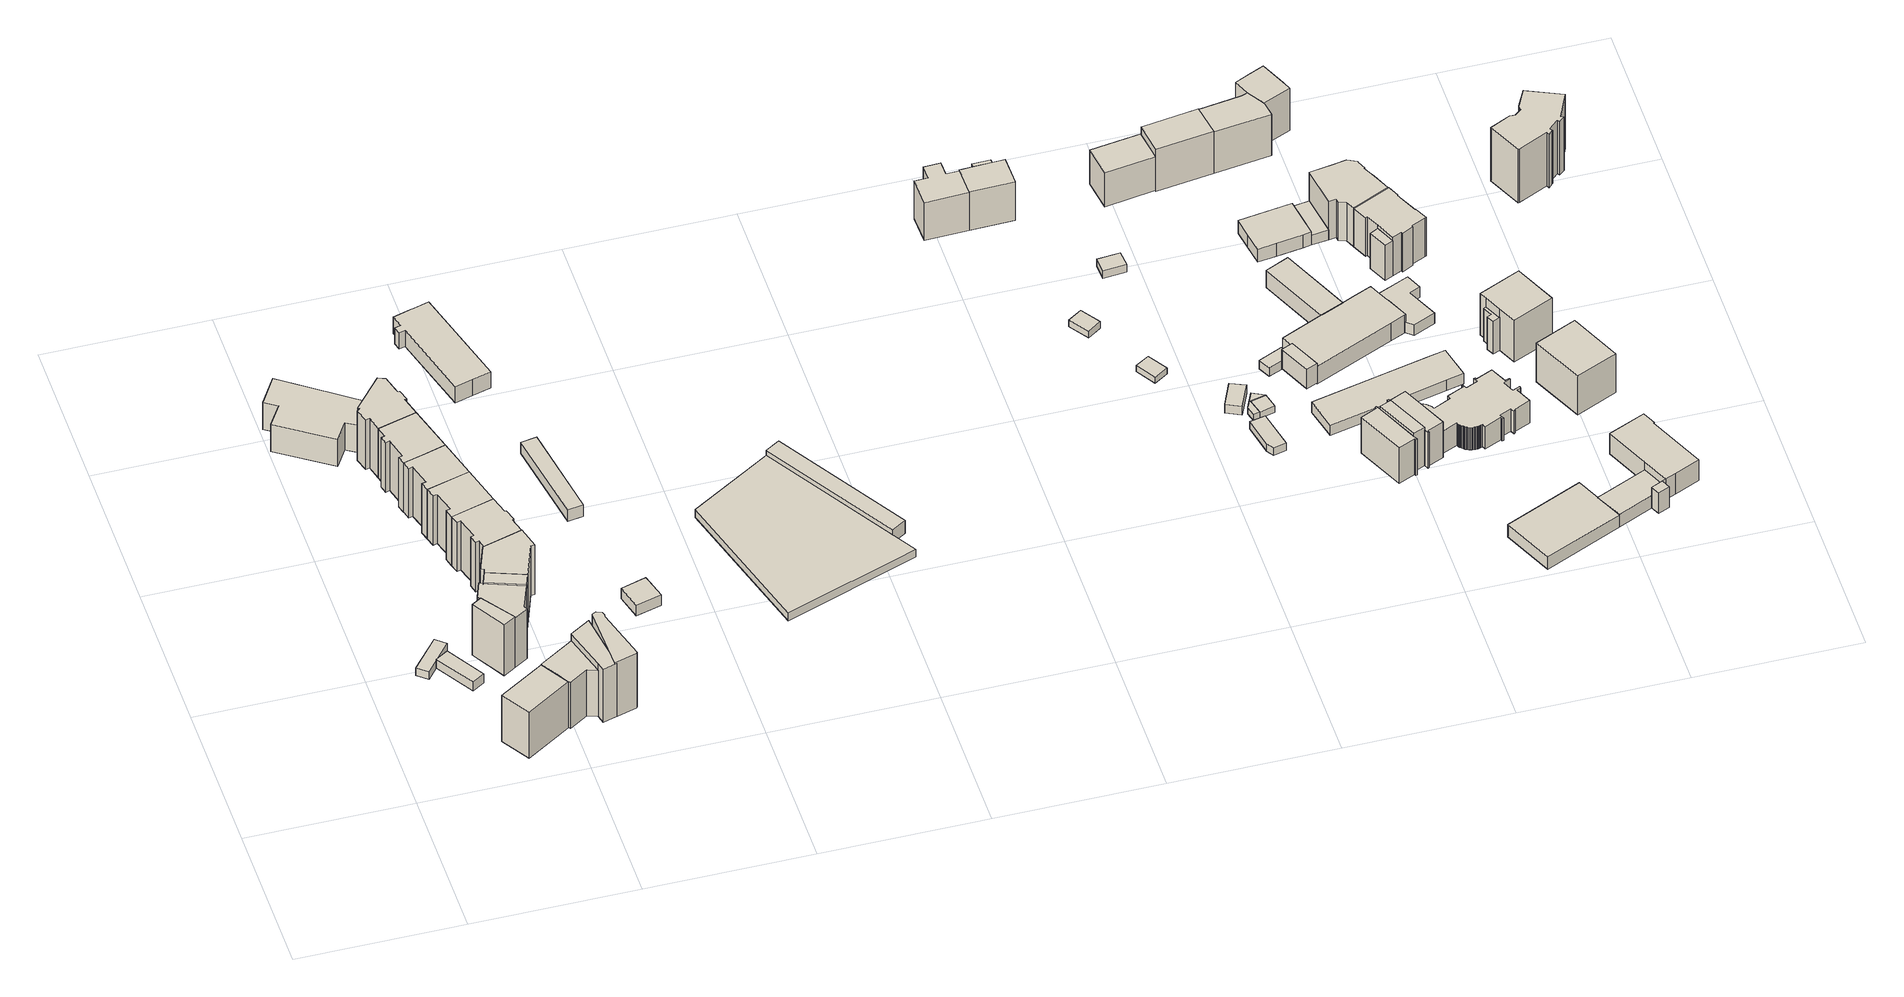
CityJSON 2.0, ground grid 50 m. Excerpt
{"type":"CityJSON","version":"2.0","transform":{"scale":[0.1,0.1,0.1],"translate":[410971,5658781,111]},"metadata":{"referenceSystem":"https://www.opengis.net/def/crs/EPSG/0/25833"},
"CityObjects":{
"building1":{"type":"Building","attributes":{"Gemeindeschluessel":14612000,"Dachneigung":81.43,"Dachorientierung":0,"MittlereTraufHoehe":114.13,"QualitaetDacherkennung":100,"ObjektHoehe":3.16,"BodenHoehe":111.28,"Geometrietyp2DReferenz":"3000","AbsoluteHoehe":114.44,"Dachflaeche":51.21,"measuredHeight":3.16,"function":"31001_9998","roofType":"2100","storeysAboveGround":1},"geometry":[{"type":"Solid","lod":"1","boundaries":[[[[0,1,2,3]],[[4,5,6,7]],[[3,5,4,0]],[[2,6,5,3]],[[1,7,6,2]],[[0,4,7,1]]]]}]},
"building2":{"type":"Building","attributes":{"Gemeindeschluessel":14612000,"Dachneigung":90,"Dachorientierung":0,"MittlereTraufHoehe":115.39,"QualitaetDacherkennung":100,"ObjektHoehe":3.38,"BodenHoehe":112.01,"Geometrietyp2DReferenz":"3000","AbsoluteHoehe":115.39,"Dachflaeche":59.63,"measuredHeight":3.38,"function":"31001_9998","roofType":"1000","storeysAboveGround":1},"geometry":[{"type":"Solid","lod":"1","boundaries":[[[[8,9,10,11]],[[12,13,14,15]],[[11,13,12,8]],[[10,14,13,11]],[[9,15,14,10]],[[8,12,15,9]]]]}]},
"building3":{"type":"Building","attributes":{"Dachtyp_tdc":"tdcGableRoof","Gemeindeschluessel":14612000,"Dachneigung":33.39,"QualitaetDacherkennung":65,"Geometrietyp2DReferenz":"3000","measuredHeight":19.1,"function":"31001_9998","roofType":"3100"},"geometry":[{"type":"Solid","lod":"1","boundaries":[[[[16,17,18,19]],[[20,21,22,23]],[[19,21,20,16]],[[18,22,21,19]],[[17,23,22,18]],[[16,20,23,17]]]]}]},
"building4":{"type":"Building","attributes":{"Gemeindeschluessel":14612000,"Geometrietyp2DReferenz":"3000","function":"31001_9998","roofType":"9999"},"children":["building4-1","building4-2","building4-3"]},
"building4-1":{"type":"BuildingPart","attributes":{"Dachtyp_tdc":"tdcGableRoof","Dachneigung":41.48,"QualitaetDacherkennung":68,"Geometrietyp2DReferenz":"3000","measuredHeight":22,"roofType":"3100"},"parents":["building4"],"geometry":[{"type":"Solid","lod":"1","boundaries":[[[[24,25,26,27]],[[28,29,30,31]],[[27,29,28,24]],[[26,30,29,27]],[[25,31,30,26]],[[24,28,31,25]]]]}]},
"building4-2":{"type":"BuildingPart","attributes":{"Dachtyp_tdc":"tdcFreeFormRoof","Dachneigung":40.7,"QualitaetDacherkennung":59,"Geometrietyp2DReferenz":"3000","measuredHeight":21.98,"roofType":"5000"},"parents":["building4"],"geometry":[{"type":"Solid","lod":"1","boundaries":[[[[32,33,34,35,36,37,38,39]],[[40,41,42,43,44,45,30,29]],[[39,41,40,32]],[[38,42,41,39]],[[37,43,42,38]],[[36,44,43,37]],[[35,45,44,36]],[[34,30,45,35]],[[33,29,30,34]],[[32,40,29,33]]]]}]},
"building4-3":{"type":"BuildingPart","attributes":{"Dachtyp_tdc":"tdcGableRoof","Dachneigung":40.96,"QualitaetDacherkennung":59,"Geometrietyp2DReferenz":"3000","measuredHeight":21.94,"roofType":"3100"},"parents":["building4"],"geometry":[{"type":"Solid","lod":"1","boundaries":[[[[46,47,48,49]],[[42,50,51,43]],[[49,50,42,46]],[[48,51,50,49]],[[47,43,51,48]],[[46,42,43,47]]]]}]},
"building5":{"type":"Building","attributes":{"Dachtyp_tdc":"tdcPolyFlatRoof","Gemeindeschluessel":14612000,"Dachneigung":0,"QualitaetDacherkennung":77,"Geometrietyp2DReferenz":"3000","measuredHeight":10.35,"function":"31001_9998","roofType":"1000"},"geometry":[{"type":"Solid","lod":"1","boundaries":[[[[52,53,54,55,56,57,58,59]],[[60,61,62,63,64,65,66,67]],[[59,61,60,52]],[[58,62,61,59]],[[57,63,62,58]],[[56,64,63,57]],[[55,65,64,56]],[[54,66,65,55]],[[53,67,66,54]],[[52,60,67,53]]]]}]},
"building6":{"type":"Building","attributes":{"Gemeindeschluessel":14612000,"Geometrietyp2DReferenz":"3000","function":"31001_9998","roofType":"9999"},"children":["building6-1","building6-2","building6-3"]},
"building6-1":{"type":"BuildingPart","attributes":{"Dachtyp_tdc":"tdcGableRoof","Dachneigung":33.16,"QualitaetDacherkennung":45,"Geometrietyp2DReferenz":"3000","measuredHeight":19.44,"roofType":"3100"},"parents":["building6"],"geometry":[{"type":"Solid","lod":"1","boundaries":[[[[68,69,70,71,72,73,74,75]],[[76,77,78,79,80,81,82,83]],[[75,77,76,68]],[[74,78,77,75]],[[73,79,78,74]],[[72,80,79,73]],[[71,81,80,72]],[[70,82,81,71]],[[69,83,82,70]],[[68,76,83,69]]]]}]},
"building6-2":{"type":"BuildingPart","attributes":{"Dachtyp_tdc":"tdcGableRoof","Dachneigung":35.98,"QualitaetDacherkennung":34,"Geometrietyp2DReferenz":"3000","measuredHeight":22.53,"roofType":"3100"},"parents":["building6"],"geometry":[{"type":"Solid","lod":"1","boundaries":[[[[84,85,86,87,88]],[[89,90,82,80,91]],[[88,90,89,84]],[[87,82,90,88]],[[86,80,82,87]],[[85,91,80,86]],[[84,89,91,85]]]]}]},
"building6-3":{"type":"BuildingPart","attributes":{"Dachtyp_tdc":"tdcFreeFormRoof","Dachneigung":56.13,"QualitaetDacherkennung":20,"Geometrietyp2DReferenz":"3000","measuredHeight":23.33,"roofType":"5000"},"parents":["building6"],"geometry":[{"type":"Solid","lod":"1","boundaries":[[[[92,93,94,95,96,97,98,99,100]],[[101,102,103,104,105,106,107,108,109]],[[100,102,101,92]],[[99,103,102,100]],[[98,104,103,99]],[[97,105,104,98]],[[96,106,105,97]],[[95,107,106,96]],[[94,108,107,95]],[[93,109,108,94]],[[92,101,109,93]]]]}]},
"building7":{"type":"Building","attributes":{"Dachtyp_tdc":"tdcFreeFormRoof","Gemeindeschluessel":14612000,"Dachneigung":40.3,"QualitaetDacherkennung":57,"Geometrietyp2DReferenz":"3000","measuredHeight":21.99,"function":"31001_9998","roofType":"5000"},"geometry":[{"type":"Solid","lod":"1","boundaries":[[[[110,111,112,113,114,115,116,117]],[[118,28,31,119,120,121,122,123]],[[117,28,118,110]],[[116,31,28,117]],[[115,119,31,116]],[[114,120,119,115]],[[113,121,120,114]],[[112,122,121,113]],[[111,123,122,112]],[[110,118,123,111]]]]}]},
"building8":{"type":"Building","attributes":{"Dachtyp_tdc":"tdcGableRoof","Gemeindeschluessel":14612000,"Dachneigung":40.9,"QualitaetDacherkennung":86,"Geometrietyp2DReferenz":"3000","measuredHeight":21.96,"function":"31001_9998","roofType":"3100"},"geometry":[{"type":"Solid","lod":"1","boundaries":[[[[124,125,126,127,128,129,130,131,132,133,134,135,136,137,138,139]],[[140,141,142,143,144,145,146,147,148,149,150,151,122,152,153,154]],[[139,141,140,124]],[[138,142,141,139]],[[137,143,142,138]],[[136,144,143,137]],[[135,145,144,136]],[[134,146,145,135]],[[133,147,146,134]],[[132,148,147,133]],[[131,149,148,132]],[[130,150,149,131]],[[129,151,150,130]],[[128,122,151,129]],[[127,152,122,128]],[[126,153,152,127]],[[125,154,153,126]],[[124,140,154,125]]]]}]},
"building9":{"type":"Building","attributes":{"Dachtyp_tdc":"tdcGableRoof","Gemeindeschluessel":14612000,"Dachneigung":40.85,"QualitaetDacherkennung":85,"Geometrietyp2DReferenz":"3000","measuredHeight":21.93,"function":"31001_9998","roofType":"3100"},"geometry":[{"type":"Solid","lod":"1","boundaries":[[[[155,156,135,134,133,157,158,159,160,161]],[[162,163,164,165,166,167,147,146,145,168]],[[161,163,162,155]],[[160,164,163,161]],[[159,165,164,160]],[[158,166,165,159]],[[157,167,166,158]],[[133,147,167,157]],[[134,146,147,133]],[[135,145,146,134]],[[156,168,145,135]],[[155,162,168,156]]]]}]},
"building10":{"type":"Building","attributes":{"Dachtyp_tdc":"tdcGableRoof","Gemeindeschluessel":14612000,"Dachneigung":41.14,"QualitaetDacherkennung":84,"Geometrietyp2DReferenz":"3000","measuredHeight":21.91,"function":"31001_9998","roofType":"3100"},"geometry":[{"type":"Solid","lod":"1","boundaries":[[[[169,170,159,171,157,172,173,174,175,176]],[[177,178,179,180,181,182,167,183,165,184]],[[176,178,177,169]],[[175,179,178,176]],[[174,180,179,175]],[[173,181,180,174]],[[172,182,181,173]],[[157,167,182,172]],[[171,183,167,157]],[[159,165,183,171]],[[170,184,165,159]],[[169,177,184,170]]]]}]},
"building11":{"type":"Building","attributes":{"Dachtyp_tdc":"tdcGableRoof","Gemeindeschluessel":14612000,"Dachneigung":41.18,"QualitaetDacherkennung":85,"Geometrietyp2DReferenz":"3000","measuredHeight":21.97,"function":"31001_9998","roofType":"3100"},"geometry":[{"type":"Solid","lod":"1","boundaries":[[[[185,186,174,173,172,187,188,189,190,191,192,193]],[[194,195,196,197,198,199,200,201,202,203,204,205]],[[193,195,194,185]],[[192,196,195,193]],[[191,197,196,192]],[[190,198,197,191]],[[189,199,198,190]],[[188,200,199,189]],[[187,201,200,188]],[[172,202,201,187]],[[173,203,202,172]],[[174,204,203,173]],[[186,205,204,174]],[[185,194,205,186]]]]}]},
"building12":{"type":"Building","attributes":{"Dachtyp_tdc":"tdcFreeFormRoof","Gemeindeschluessel":14612000,"Dachneigung":40.21,"QualitaetDacherkennung":69,"Geometrietyp2DReferenz":"3000","measuredHeight":22.02,"function":"31001_9998","roofType":"5000"},"geometry":[{"type":"Solid","lod":"1","boundaries":[[[[206,207,208,209,210,211,212,189,187,213,214,215,216]],[[217,218,219,220,221,201,199,222,223,224,225,226,227]],[[216,218,217,206]],[[215,219,218,216]],[[214,220,219,215]],[[213,221,220,214]],[[187,201,221,213]],[[189,199,201,187]],[[212,222,199,189]],[[211,223,222,212]],[[210,224,223,211]],[[209,225,224,210]],[[208,226,225,209]],[[207,227,226,208]],[[206,217,227,207]]]]}]},
"building13":{"type":"Building","attributes":{"Gemeindeschluessel":14612000,"Dachneigung":76.35,"Dachorientierung":-105.33,"MittlereTraufHoehe":116.86,"QualitaetDacherkennung":99,"ObjektHoehe":4.34,"BodenHoehe":113.5,"Geometrietyp2DReferenz":"3000","AbsoluteHoehe":117.84,"Dachflaeche":67.61,"measuredHeight":4.34,"function":"31001_9998","roofType":"3200","storeysAboveGround":1},"geometry":[{"type":"Solid","lod":"1","boundaries":[[[[228,229,230,231]],[[232,233,234,235]],[[231,233,232,228]],[[230,234,233,231]],[[229,235,234,230]],[[228,232,235,229]]]]}]},
"building14":{"type":"Building","attributes":{"Gemeindeschluessel":14612000,"Dachneigung":84.92,"Dachorientierung":80.67,"MittlereTraufHoehe":116.87,"QualitaetDacherkennung":36,"ObjektHoehe":4.97,"BodenHoehe":113.23,"Geometrietyp2DReferenz":"3000","AbsoluteHoehe":118.2,"Dachflaeche":144.16,"measuredHeight":4.97,"function":"31001_9998","roofType":"3100","storeysAboveGround":2},"geometry":[{"type":"Solid","lod":"1","boundaries":[[[[236,237,238,239]],[[240,241,242,243]],[[239,241,240,236]],[[238,242,241,239]],[[237,243,242,238]],[[236,240,243,237]]]]}]},
"building15":{"type":"Building","attributes":{"Gemeindeschluessel":14612000,"Dachneigung":78.21,"Dachorientierung":164.66,"MittlereTraufHoehe":118.56,"QualitaetDacherkennung":100,"ObjektHoehe":6.93,"BodenHoehe":112.58,"Geometrietyp2DReferenz":"3000","AbsoluteHoehe":119.51,"Dachflaeche":383.81,"measuredHeight":6.93,"function":"31001_9998","roofType":"3100","storeysAboveGround":2},"geometry":[{"type":"Solid","lod":"1","boundaries":[[[[244,245,246,247,248,249,250,251,252,253,254]],[[255,256,257,258,259,260,261,262,263,264,265]],[[254,256,255,244]],[[253,257,256,254]],[[252,258,257,253]],[[251,259,258,252]],[[250,260,259,251]],[[249,261,260,250]],[[248,262,261,249]],[[247,263,262,248]],[[246,264,263,247]],[[245,265,264,246]],[[244,255,265,245]]]]}]},
"building16":{"type":"Building","attributes":{"Gemeindeschluessel":14612000,"Geometrietyp2DReferenz":"3000","function":"31001_3211","roofType":"9999"},"children":["building16-1","building16-2"]},
"building16-1":{"type":"BuildingPart","attributes":{"Dachtyp_tdc":"tdcPolyFlatRoof","Dachneigung":0,"QualitaetDacherkennung":0,"Geometrietyp2DReferenz":"3000","measuredHeight":3,"roofType":"9999"},"parents":["building16"],"geometry":[{"type":"Solid","lod":"1","boundaries":[[[[266,267,268,269,270]],[[271,272,273,274,275]],[[270,272,271,266]],[[269,273,272,270]],[[268,274,273,269]],[[267,275,274,268]],[[266,271,275,267]]]]}]},
"building16-2":{"type":"BuildingPart","attributes":{"Dachtyp_tdc":"tdcGableRoof","Dachneigung":66.76,"QualitaetDacherkennung":10,"Geometrietyp2DReferenz":"3000","measuredHeight":8.17,"roofType":"3100"},"parents":["building16"],"geometry":[{"type":"Solid","lod":"1","boundaries":[[[[276,277,278,279]],[[280,281,273,272]],[[279,281,280,276]],[[278,273,281,279]],[[277,272,273,278]],[[276,280,272,277]]]]}]},
"building17":{"type":"Building","attributes":{"Dachtyp_tdc":"tdcFreeFormRoof","Gemeindeschluessel":14612000,"Dachneigung":39.77,"QualitaetDacherkennung":53,"Geometrietyp2DReferenz":"3000","measuredHeight":16.33,"function":"31001_9998","roofType":"5000"},"geometry":[{"type":"Solid","lod":"1","boundaries":[[[[282,283,284,285,286,287,288,289]],[[290,291,292,293,294,295,296,297]],[[289,291,290,282]],[[288,292,291,289]],[[287,293,292,288]],[[286,294,293,287]],[[285,295,294,286]],[[284,296,295,285]],[[283,297,296,284]],[[282,290,297,283]]]]}]},
"building18":{"type":"Building","attributes":{"Dachtyp_tdc":"tdcPolyFlatRoof","Gemeindeschluessel":14612000,"Dachneigung":0,"QualitaetDacherkennung":64,"Geometrietyp2DReferenz":"3000","measuredHeight":2.52,"function":"31001_9998","roofType":"1000"},"geometry":[{"type":"Solid","lod":"1","boundaries":[[[[298,299,300,301]],[[302,303,304,305]],[[301,303,302,298]],[[300,304,303,301]],[[299,305,304,300]],[[298,302,305,299]]]]}]},
"building19":{"type":"Building","attributes":{"Gemeindeschluessel":14612000,"Geometrietyp2DReferenz":"3000","function":"31001_9998","roofType":"9999"},"children":["building19-1","building19-2"]},
"building19-1":{"type":"BuildingPart","attributes":{"Dachtyp_tdc":"tdcHipAndGableRoof","Dachneigung":37.93,"QualitaetDacherkennung":64,"Geometrietyp2DReferenz":"3000","measuredHeight":16.52,"roofType":"5000"},"parents":["building19"],"geometry":[{"type":"Solid","lod":"1","boundaries":[[[[306,307,308,309,310,311,312]],[[313,314,315,316,317,318,319]],[[312,314,313,306]],[[311,315,314,312]],[[310,316,315,311]],[[309,317,316,310]],[[308,318,317,309]],[[307,319,318,308]],[[306,313,319,307]]]]}]},
"building19-2":{"type":"BuildingPart","attributes":{"Dachtyp_tdc":"tdcFreeFormRoof","Dachneigung":63.21,"QualitaetDacherkennung":31,"Geometrietyp2DReferenz":"3000","measuredHeight":14.95,"roofType":"5000"},"parents":["building19"],"geometry":[{"type":"Solid","lod":"1","boundaries":[[[[320,321,322,323]],[[315,314,324,325]],[[322,314,315,323]],[[321,324,314,322]],[[320,325,324,321]],[[323,315,325,320]]]]}]},
"building20":{"type":"Building","attributes":{"Gemeindeschluessel":14612000,"Dachneigung":90,"Dachorientierung":0,"MittlereTraufHoehe":114.43,"QualitaetDacherkennung":63,"ObjektHoehe":2.24,"BodenHoehe":112.19,"Geometrietyp2DReferenz":"3000","AbsoluteHoehe":114.43,"Dachflaeche":35,"measuredHeight":2.24,"function":"31001_9998","roofType":"1000","storeysAboveGround":1},"geometry":[{"type":"Solid","lod":"1","boundaries":[[[[326,327,328,329]],[[330,331,332,333]],[[329,331,330,326]],[[328,332,331,329]],[[327,333,332,328]],[[326,330,333,327]]]]}]},
"building21":{"type":"Building","attributes":{"Dachtyp_tdc":"tdcPolyFlatRoof","Gemeindeschluessel":14612000,"Dachneigung":3.22,"QualitaetDacherkennung":87,"Geometrietyp2DReferenz":"3000","measuredHeight":2.96,"function":"31001_2000","roofType":"2100"},"geometry":[{"type":"Solid","lod":"1","boundaries":[[[[334,335,336,337,338]],[[339,340,341,342,343]],[[338,340,339,334]],[[337,341,340,338]],[[336,342,341,337]],[[335,343,342,336]],[[334,339,343,335]]]]}]},
"building22":{"type":"Building","attributes":{"Dachtyp_tdc":"tdcGableRoof","Gemeindeschluessel":14612000,"Dachneigung":13.92,"QualitaetDacherkennung":68,"Geometrietyp2DReferenz":"3000","measuredHeight":3.88,"function":"31001_9998","roofType":"3100"},"geometry":[{"type":"Solid","lod":"1","boundaries":[[[[344,345,346,347]],[[348,349,350,351]],[[347,349,348,344]],[[346,350,349,347]],[[345,351,350,346]],[[344,348,351,345]]]]}]},
"building23":{"type":"Building","attributes":{"Dachtyp_tdc":"tdcPolyFlatRoof","Gemeindeschluessel":14612000,"Dachneigung":7.34,"QualitaetDacherkennung":80,"Geometrietyp2DReferenz":"3000","measuredHeight":3.12,"function":"31001_9998","roofType":"2100"},"geometry":[{"type":"Solid","lod":"1","boundaries":[[[[352,353,354,355]],[[356,357,358,359]],[[355,357,356,352]],[[354,358,357,355]],[[353,359,358,354]],[[352,356,359,353]]]]}]},
"building24":{"type":"Building","attributes":{"Dachtyp_tdc":"tdcPolyFlatRoof","Gemeindeschluessel":14612000,"Dachneigung":0,"QualitaetDacherkennung":66,"Geometrietyp2DReferenz":"3000","measuredHeight":2.52,"function":"31001_2000","roofType":"1000"},"geometry":[{"type":"Solid","lod":"1","boundaries":[[[[360,361,362,363,364,365]],[[366,367,368,369,370,371]],[[365,367,366,360]],[[364,368,367,365]],[[363,369,368,364]],[[362,370,369,363]],[[361,371,370,362]],[[360,366,371,361]]]]}]},
"building25":{"type":"Building","attributes":{"Dachtyp_tdc":"tdcPolyFlatRoof","Gemeindeschluessel":14612000,"Dachneigung":0,"QualitaetDacherkennung":79,"Geometrietyp2DReferenz":"3000","measuredHeight":2.45,"function":"31001_2000","roofType":"1000"},"geometry":[{"type":"Solid","lod":"1","boundaries":[[[[372,373,374,375]],[[371,370,376,366]],[[375,370,371,372]],[[374,376,370,375]],[[373,366,376,374]],[[372,371,366,373]]]]}]},
"building26":{"type":"Building","attributes":{"Dachtyp_tdc":"tdcPolyFlatRoof","Gemeindeschluessel":14612000,"Dachneigung":3.45,"QualitaetDacherkennung":72,"Geometrietyp2DReferenz":"3000","measuredHeight":3.4,"function":"31001_2000","roofType":"2100"},"geometry":[{"type":"Solid","lod":"1","boundaries":[[[[377,378,379,380,381]],[[382,383,384,385,386]],[[381,383,382,377]],[[380,384,383,381]],[[379,385,384,380]],[[378,386,385,379]],[[377,382,386,378]]]]}]},
"building27":{"type":"Building","attributes":{"Dachtyp_tdc":"tdcPolyFlatRoof","Gemeindeschluessel":14612000,"Dachneigung":7.43,"QualitaetDacherkennung":75,"Geometrietyp2DReferenz":"3000","measuredHeight":7.61,"function":"31001_2000","roofType":"2100"},"geometry":[{"type":"Solid","lod":"1","boundaries":[[[[387,388,389,390]],[[391,392,393,394]],[[390,392,391,387]],[[389,393,392,390]],[[388,394,393,389]],[[387,391,394,388]]]]}]},
"building28":{"type":"Building","attributes":{"Dachtyp_tdc":"tdcHipAndGableRoof","Gemeindeschluessel":14612000,"Dachneigung":46.32,"QualitaetDacherkennung":73,"Geometrietyp2DReferenz":"3000","measuredHeight":15.58,"function":"31001_9998","roofType":"5000"},"geometry":[{"type":"Solid","lod":"1","boundaries":[[[[395,396,397,398,399,400,401]],[[402,403,404,405,406,407,408]],[[401,403,402,395]],[[400,404,403,401]],[[399,405,404,400]],[[398,406,405,399]],[[397,407,406,398]],[[396,408,407,397]],[[395,402,408,396]]]]}]},
"building29":{"type":"Building","attributes":{"Gemeindeschluessel":14612000,"Geometrietyp2DReferenz":"3000","function":"31001_9998","roofType":"9999"},"children":["building29-1","building29-2","building29-3"]},
"building29-1":{"type":"BuildingPart","attributes":{"Dachtyp_tdc":"tdcPolyFlatRoof","Dachneigung":0,"QualitaetDacherkennung":34,"Geometrietyp2DReferenz":"3000","measuredHeight":13.5,"roofType":"1000"},"parents":["building29"],"geometry":[{"type":"Solid","lod":"1","boundaries":[[[[409,410,411,412,413,414,415,416,417,418,419,420]],[[421,422,423,424,425,426,427,428,429,430,431,432]],[[420,422,421,409]],[[419,423,422,420]],[[418,424,423,419]],[[417,425,424,418]],[[416,426,425,417]],[[415,427,426,416]],[[414,428,427,415]],[[413,429,428,414]],[[412,430,429,413]],[[411,431,430,412]],[[410,432,431,411]],[[409,421,432,410]]]]}]},
"building29-2":{"type":"BuildingPart","attributes":{"Dachtyp_tdc":"tdcPolyFlatRoof","Dachneigung":0,"QualitaetDacherkennung":32,"Geometrietyp2DReferenz":"3000","measuredHeight":13.51,"roofType":"1000"},"parents":["building29"],"geometry":[{"type":"Solid","lod":"1","boundaries":[[[[433,434,435,436,437,438,439,440,441,442,443]],[[444,445,446,447,448,449,450,451,452,453,454]],[[443,445,444,433]],[[442,446,445,443]],[[441,447,446,442]],[[440,448,447,441]],[[439,449,448,440]],[[438,450,449,439]],[[437,451,450,438]],[[436,452,451,437]],[[435,453,452,436]],[[434,454,453,435]],[[433,444,454,434]]]]}]},
"building29-3":{"type":"BuildingPart","attributes":{"Dachtyp_tdc":"tdcGableRoof","Dachneigung":15.43,"QualitaetDacherkennung":31,"Geometrietyp2DReferenz":"3000","measuredHeight":15.56,"roofType":"3100"},"parents":["building29"],"geometry":[{"type":"Solid","lod":"1","boundaries":[[[[455,456,457,458]],[[421,444,454,422]],[[458,444,421,455]],[[457,454,444,458]],[[456,422,454,457]],[[455,421,422,456]]]]}]},
"building30":{"type":"Building","attributes":{"Dachtyp_tdc":"tdcPolyFlatRoof","Gemeindeschluessel":14612000,"Dachneigung":5.72,"QualitaetDacherkennung":57,"Geometrietyp2DReferenz":"3000","measuredHeight":4.43,"function":"31001_2000","roofType":"2100"},"geometry":[{"type":"Solid","lod":"1","boundaries":[[[[459,460,461,462,463,464,465,466]],[[467,468,469,470,471,472,473,474]],[[466,468,467,459]],[[465,469,468,466]],[[464,470,469,465]],[[463,471,470,464]],[[462,472,471,463]],[[461,473,472,462]],[[460,474,473,461]],[[459,467,474,460]]]]}]},
"building31":{"type":"Building","attributes":{"Dachtyp_tdc":"tdcFreeFormRoof","Gemeindeschluessel":14612000,"Dachneigung":46.23,"QualitaetDacherkennung":59,"Geometrietyp2DReferenz":"3000","measuredHeight":18.7,"function":"31001_9998","roofType":"5000"},"geometry":[{"type":"Solid","lod":"1","boundaries":[[[[475,476,477,478,479,480]],[[402,408,481,482,483,404]],[[480,408,402,475]],[[479,481,408,480]],[[478,482,481,479]],[[477,483,482,478]],[[476,404,483,477]],[[475,402,404,476]]]]}]},
"building32":{"type":"Building","attributes":{"Dachtyp_tdc":"tdcPolyFlatRoof","Gemeindeschluessel":14612000,"Dachneigung":2.58,"QualitaetDacherkennung":75,"Geometrietyp2DReferenz":"3000","measuredHeight":6.85,"function":"31001_9998","roofType":"2100"},"geometry":[{"type":"Solid","lod":"1","boundaries":[[[[484,485,486,487]],[[488,489,490,491]],[[487,489,488,484]],[[486,490,489,487]],[[485,491,490,486]],[[484,488,491,485]]]]}]},
"building33":{"type":"Building","attributes":{"Dachtyp_tdc":"tdcGableRoof","Gemeindeschluessel":14612000,"Dachneigung":14.72,"QualitaetDacherkennung":89,"Geometrietyp2DReferenz":"3000","measuredHeight":7.62,"function":"31001_2000","roofType":"3100"},"geometry":[{"type":"Solid","lod":"1","boundaries":[[[[492,493,494,495,496,497,498,499,500,501,502,503,504,505]],[[506,507,508,509,510,511,512,513,514,515,516,517,518,519]],[[505,507,506,492]],[[504,508,507,505]],[[503,509,508,504]],[[502,510,509,503]],[[501,511,510,502]],[[500,512,511,501]],[[499,513,512,500]],[[498,514,513,499]],[[497,515,514,498]],[[496,516,515,497]],[[495,517,516,496]],[[494,518,517,495]],[[493,519,518,494]],[[492,506,519,493]]]]}]},
"building34":{"type":"Building","attributes":{"Dachtyp_tdc":"tdcGableRoof","Gemeindeschluessel":14612000,"Dachneigung":14.65,"QualitaetDacherkennung":75,"Geometrietyp2DReferenz":"3000","measuredHeight":5.81,"function":"31001_2000","roofType":"3100"},"geometry":[{"type":"Solid","lod":"1","boundaries":[[[[520,521,522,523,524,525,526,527]],[[528,529,530,531,532,533,534,535]],[[527,529,528,520]],[[526,530,529,527]],[[525,531,530,526]],[[524,532,531,525]],[[523,533,532,524]],[[522,534,533,523]],[[521,535,534,522]],[[520,528,535,521]]]]}]},
"building35":{"type":"Building","attributes":{"Dachtyp_tdc":"tdcFreeFormRoof","Gemeindeschluessel":14612000,"Dachneigung":26.44,"QualitaetDacherkennung":4,"Geometrietyp2DReferenz":"3000","measuredHeight":13.01,"function":"31001_9998","roofType":"5000"},"geometry":[{"type":"Solid","lod":"1","boundaries":[[[[536,537,538,539,540,541,542,543,544,545,546,547,548,549,550,551,552,553,554,555,556,557,558,559,560,561,562,563,564,565,566,567,568,569,570,571,572,573,574,575,576,577,578,579,580,581,582,583,584,585,586,587,588,589,590,591,592,593,594,595,596,597,598,599,600,601,602,603,604,605,606,607,608,609,610]],[[611,612,613,614,615,616,617,618,619,620,621,622,623,624,625,626,627,628,629,630,631,632,633,634,635,636,637,638,639,640,641,642,643,644,645,646,647,648,649,650,651,652,428,427,653,654,655,656,657,658,659,660,661,662,663,664,665,666,667,668,669,670,671,672,673,674,675,676,677,678,679,680,681,682,683]],[[610,612,611,536]],[[609,613,612,610]],[[608,614,613,609]],[[607,615,614,608]],[[606,616,615,607]],[[605,617,616,606]],[[604,618,617,605]],[[603,619,618,604]],[[602,620,619,603]],[[601,621,620,602]],[[600,622,621,601]],[[599,623,622,600]],[[598,624,623,599]],[[597,625,624,598]],[[596,626,625,597]],[[595,627,626,596]],[[594,628,627,595]],[[593,629,628,594]],[[592,630,629,593]],[[591,631,630,592]],[[590,632,631,591]],[[589,633,632,590]],[[588,634,633,589]],[[587,635,634,588]],[[586,636,635,587]],[[585,637,636,586]],[[584,638,637,585]],[[583,639,638,584]],[[582,640,639,583]],[[581,641,640,582]],[[580,642,641,581]],[[579,643,642,580]],[[578,644,643,579]],[[577,645,644,578]],[[576,646,645,577]],[[575,647,646,576]],[[574,648,647,575]],[[573,649,648,574]],[[572,650,649,573]],[[571,651,650,572]],[[570,652,651,571]],[[569,428,652,570]],[[568,427,428,569]],[[567,653,427,568]],[[566,654,653,567]],[[565,655,654,566]],[[564,656,655,565]],[[563,657,656,564]],[[562,658,657,563]],[[561,659,658,562]],[[560,660,659,561]],[[559,661,660,560]],[[558,662,661,559]],[[557,663,662,558]],[[556,664,663,557]],[[555,665,664,556]],[[554,666,665,555]],[[553,667,666,554]],[[552,668,667,553]],[[551,669,668,552]],[[550,670,669,551]],[[549,671,670,550]],[[548,672,671,549]],[[547,673,672,548]],[[546,674,673,547]],[[545,675,674,546]],[[544,676,675,545]],[[543,677,676,544]],[[542,678,677,543]],[[541,679,678,542]],[[540,680,679,541]],[[539,681,680,540]],[[538,682,681,539]],[[537,683,682,538]],[[536,611,683,537]]]]}]},
"building36":{"type":"Building","attributes":{"Dachtyp_tdc":"tdcFreeFormRoof","Gemeindeschluessel":14612000,"Dachneigung":46.18,"QualitaetDacherkennung":68,"Geometrietyp2DReferenz":"3000","measuredHeight":18.59,"function":"31001_9998","roofType":"5000"},"geometry":[{"type":"Solid","lod":"1","boundaries":[[[[684,685,686,687,688,689]],[[481,690,691,692,693,482]],[[689,690,481,684]],[[688,691,690,689]],[[687,692,691,688]],[[686,693,692,687]],[[685,482,693,686]],[[684,481,482,685]]]]}]},
"building37":{"type":"Building","attributes":{"Dachtyp_tdc":"tdcPolyFlatRoof","Gemeindeschluessel":14612000,"Dachneigung":3.21,"QualitaetDacherkennung":54,"Geometrietyp2DReferenz":"3000","measuredHeight":4.12,"function":"31001_2000","roofType":"2100"},"geometry":[{"type":"Solid","lod":"1","boundaries":[[[[694,695,696,697]],[[698,699,534,532]],[[697,699,698,694]],[[696,534,699,697]],[[695,532,534,696]],[[694,698,532,695]]]]}]},
"building38":{"type":"Building","attributes":{"Dachtyp_tdc":"tdcPolyFlatRoof","Gemeindeschluessel":14612000,"Dachneigung":0,"QualitaetDacherkennung":32,"Geometrietyp2DReferenz":"3000","measuredHeight":3.97,"function":"31001_2000","roofType":"1000"},"geometry":[{"type":"Solid","lod":"1","boundaries":[[[[700,701,702,703,704,705,706,707,708]],[[709,710,711,712,713,714,715,716,717]],[[708,710,709,700]],[[707,711,710,708]],[[706,712,711,707]],[[705,713,712,706]],[[704,714,713,705]],[[703,715,714,704]],[[702,716,715,703]],[[701,717,716,702]],[[700,709,717,701]]]]}]},
"building39":{"type":"Building","attributes":{"name":"Rettungswache Dresden-Pieschen","Gemeindeschluessel":14612000,"Geometrietyp2DReferenz":"3000","function":"31001_9998","roofType":"9999"},"children":["building39-1","building39-2","building39-3","building39-4"]},
"building39-1":{"type":"BuildingPart","attributes":{"Dachtyp_tdc":"tdcPolyFlatRoof","Dachneigung":0,"QualitaetDacherkennung":55,"Geometrietyp2DReferenz":"3000","measuredHeight":4.79,"roofType":"1000"},"parents":["building39"],"geometry":[{"type":"Solid","lod":"1","boundaries":[[[[718,719,720,721,722]],[[723,724,725,726,727]],[[722,724,723,718]],[[721,725,724,722]],[[720,726,725,721]],[[719,727,726,720]],[[718,723,727,719]]]]}]},
"building39-2":{"type":"BuildingPart","attributes":{"Dachtyp_tdc":"tdcPolyFlatRoof","Dachneigung":10.87,"QualitaetDacherkennung":52,"Geometrietyp2DReferenz":"3000","measuredHeight":8.2,"roofType":"2100"},"parents":["building39"],"geometry":[{"type":"Solid","lod":"1","boundaries":[[[[728,729,730,731,732]],[[733,734,735,725,724]],[[732,733,724,728]],[[731,734,733,732]],[[730,735,734,731]],[[729,725,735,730]],[[728,724,725,729]]]]}]},
"building39-3":{"type":"BuildingPart","attributes":{"Dachtyp_tdc":"tdcPolyFlatRoof","Dachneigung":0,"QualitaetDacherkennung":81,"Geometrietyp2DReferenz":"3000","measuredHeight":7.85,"roofType":"1000"},"parents":["building39"],"geometry":[{"type":"Solid","lod":"1","boundaries":[[[[736,737,738,739,740,741,742,743]],[[744,745,746,747,748,724,723,749]],[[743,745,744,736]],[[742,746,745,743]],[[741,747,746,742]],[[740,748,747,741]],[[739,724,748,740]],[[738,723,724,739]],[[737,749,723,738]],[[736,744,749,737]]]]}]},
"building39-4":{"type":"BuildingPart","attributes":{"Dachtyp_tdc":"tdcPolyFlatRoof","Dachneigung":0,"QualitaetDacherkennung":81,"Geometrietyp2DReferenz":"3000","measuredHeight":4.71,"roofType":"1000"},"parents":["building39"],"geometry":[{"type":"Solid","lod":"1","boundaries":[[[[750,751,752,753,754]],[[755,756,727,726,757]],[[754,756,755,750]],[[753,727,756,754]],[[752,726,727,753]],[[751,757,726,752]],[[750,755,757,751]]]]}]},
"building40":{"type":"Building","attributes":{"Dachtyp_tdc":"tdcFreeFormRoof","Gemeindeschluessel":14612000,"Dachneigung":33.03,"QualitaetDacherkennung":50,"Geometrietyp2DReferenz":"3000","measuredHeight":16.82,"function":"31001_9998","roofType":"5000"},"geometry":[{"type":"Solid","lod":"1","boundaries":[[[[758,759,760,761,762,763,764,765,766,767,768,769,770,771,772,773,774]],[[775,776,777,778,779,780,781,782,783,784,785,786,787,788,789,790,791]],[[774,776,775,758]],[[773,777,776,774]],[[772,778,777,773]],[[771,779,778,772]],[[770,780,779,771]],[[769,781,780,770]],[[768,782,781,769]],[[767,783,782,768]],[[766,784,783,767]],[[765,785,784,766]],[[764,786,785,765]],[[763,787,786,764]],[[762,788,787,763]],[[761,789,788,762]],[[760,790,789,761]],[[759,791,790,760]],[[758,775,791,759]]]]}]},
"building41":{"type":"Building","attributes":{"Dachtyp_tdc":"tdcHipAndGableRoof","Gemeindeschluessel":14612000,"Dachneigung":46.2,"QualitaetDacherkennung":62,"Geometrietyp2DReferenz":"3000","measuredHeight":18.67,"function":"31001_9998","roofType":"5000"},"geometry":[{"type":"Solid","lod":"1","boundaries":[[[[792,793,794,795,796,797,798]],[[799,800,801,802,803,804,805]],[[798,800,799,792]],[[797,801,800,798]],[[796,802,801,797]],[[795,803,802,796]],[[794,804,803,795]],[[793,805,804,794]],[[792,799,805,793]]]]}]},
"building42":{"type":"Building","attributes":{"Gemeindeschluessel":14612000,"Geometrietyp2DReferenz":"3000","function":"31001_9998","roofType":"9999"},"children":["building42-1","building42-2"]},
"building42-1":{"type":"BuildingPart","attributes":{"Dachtyp_tdc":"tdcPolyFlatRoof","Dachneigung":29.37,"QualitaetDacherkennung":41,"Geometrietyp2DReferenz":"3000","measuredHeight":14.11,"roofType":"2100"},"parents":["building42"],"geometry":[{"type":"Solid","lod":"1","boundaries":[[[[806,807,808,809]],[[810,811,812,813]],[[809,811,810,806]],[[808,812,811,809]],[[807,813,812,808]],[[806,810,813,807]]]]}]},
"building42-2":{"type":"BuildingPart","attributes":{"Dachtyp_tdc":"tdcHipAndGableRoof","Dachneigung":33.6,"QualitaetDacherkennung":65,"Geometrietyp2DReferenz":"3000","measuredHeight":16.71,"roofType":"5000"},"parents":["building42"],"geometry":[{"type":"Solid","lod":"1","boundaries":[[[[814,815,816,817,818,819,820,821,822,823,824,825,826,827,828,829,830,831]],[[832,781,833,780,834,835,836,837,838,839,840,841,842,843,844,812,811,845]],[[831,781,832,814]],[[830,833,781,831]],[[829,780,833,830]],[[828,834,780,829]],[[827,835,834,828]],[[826,836,835,827]],[[825,837,836,826]],[[824,838,837,825]],[[823,839,838,824]],[[822,840,839,823]],[[821,841,840,822]],[[820,842,841,821]],[[819,843,842,820]],[[818,844,843,819]],[[817,812,844,818]],[[816,811,812,817]],[[815,845,811,816]],[[814,832,845,815]]]]}]},
"building43":{"type":"Building","attributes":{"Gemeindeschluessel":14612000,"Geometrietyp2DReferenz":"3000","function":"31001_9998","roofType":"9999"},"children":["building43-1","building43-2"]},
"building43-1":{"type":"BuildingPart","attributes":{"Dachtyp_tdc":"tdcTentRoof","Dachneigung":29.37,"QualitaetDacherkennung":59,"Geometrietyp2DReferenz":"3000","measuredHeight":17.95,"roofType":"3500"},"parents":["building43"],"geometry":[{"type":"Solid","lod":"1","boundaries":[[[[846,847,848,849,850,851]],[[852,853,854,855,856,857]],[[851,853,852,846]],[[850,854,853,851]],[[849,855,854,850]],[[848,856,855,849]],[[847,857,856,848]],[[846,852,857,847]]]]}]},
"building43-2":{"type":"BuildingPart","attributes":{"Dachtyp_tdc":"tdcFreeFormRoof","Dachneigung":55.1,"QualitaetDacherkennung":17,"Geometrietyp2DReferenz":"3000","measuredHeight":13.23,"roofType":"5000"},"parents":["building43"],"geometry":[{"type":"Solid","lod":"1","boundaries":[[[[858,859,860,861,862,863,864]],[[855,854,865,866,867,868,869]],[[863,854,855,864]],[[862,865,854,863]],[[861,866,865,862]],[[860,867,866,861]],[[859,868,867,860]],[[858,869,868,859]],[[864,855,869,858]]]]}]},
"building44":{"type":"Building","attributes":{"Dachtyp_tdc":"tdcHipRoof","Gemeindeschluessel":14612000,"Dachneigung":22.66,"QualitaetDacherkennung":38,"Geometrietyp2DReferenz":"3000","measuredHeight":16.32,"function":"31001_9998","roofType":"3200"},"geometry":[{"type":"Solid","lod":"1","boundaries":[[[[870,871,872,873]],[[874,875,876,877]],[[873,875,874,870]],[[872,876,875,873]],[[871,877,876,872]],[[870,874,877,871]]]]}]},
"building45":{"type":"Building","attributes":{"Dachtyp_tdc":"tdcFreeFormRoof","Gemeindeschluessel":14612000,"Dachneigung":43.41,"QualitaetDacherkennung":17,"Geometrietyp2DReferenz":"3000","measuredHeight":22.97,"function":"31001_9998","roofType":"5000"},"geometry":[{"type":"Solid","lod":"1","boundaries":[[[[878,879,880,881,882,883,884,885,886,887,888,889,890,891,892,893,894,895,896]],[[897,898,899,900,901,902,903,904,905,906,907,908,909,910,911,912,913,914,915]],[[896,898,897,878]],[[895,899,898,896]],[[894,900,899,895]],[[893,901,900,894]],[[892,902,901,893]],[[891,903,902,892]],[[890,904,903,891]],[[889,905,904,890]],[[888,906,905,889]],[[887,907,906,888]],[[886,908,907,887]],[[885,909,908,886]],[[884,910,909,885]],[[883,911,910,884]],[[882,912,911,883]],[[881,913,912,882]],[[880,914,913,881]],[[879,915,914,880]],[[878,897,915,879]]]]}]}
},
"vertices":[
[220,584,31],[140,488,31],[171,462,31],[251,558,31],[220,584,3],[251,558,3],[171,462,3],[140,488,3],
[200,493,44],[272,377,44],[309,400,44],[238,516,44],[200,493,10],[238,516,10],[309,400,10],[272,377,10],
[290,161,187],[344,75,187],[481,161,187],[428,247,187],[290,161,13],[428,247,13],[481,161,13],[344,75,13],
[488,586,203],[376,627,203],[363,591,203],[475,549,203],[488,586,10],[475,549,10],[363,591,10],[376,627,10],
[445,469,199],[475,549,199],[363,591,199],[351,595,199],[332,543,199],[339,533,199],[409,435,199],[450,460,199],[445,469,10],[450,460,10],[409,435,10],[339,533,10],[332,543,10],[351,595,10],
[409,435,202],[339,533,202],[309,515,202],[371,412,202],[371,412,10],[309,515,10],
[300,1443,117],[59,1616,117],[7,1532,117],[45,1507,117],[3,1442,117],[163,1334,117],[200,1391,117],[236,1369,117],[300,1443,14],[236,1369,14],[200,1391,14],[163,1334,14],[3,1442,14],[45,1507,14],[7,1532,14],[59,1616,14],
[486,154,190],[542,190,190],[572,179,190],[550,256,190],[534,313,190],[428,247,190],[458,198,190],[481,161,190],[486,154,15],[481,161,15],[458,198,15],[428,247,15],[534,313,15],[550,256,15],[572,179,15],[542,190,15],
[620,165,217],[594,350,217],[534,313,217],[572,179,217],[579,153,217],[620,165,15],[579,153,15],[594,350,15],
[609,366,222],[615,163,222],[683,182,222],[682,185,222],[686,186,222],[640,348,222],[641,353,222],[638,366,222],[621,373,222],[609,366,15],[621,373,15],[638,366,15],[641,353,15],[640,348,15],[686,186,15],[682,185,15],[683,182,15],[615,163,15],
[529,697,199],[542,698,199],[524,764,199],[402,730,199],[371,646,199],[381,642,199],[376,627,199],[488,586,199],[529,697,10],[381,642,10],[371,646,10],[402,730,10],[524,764,10],[542,698,10],
[389,754,197],[400,757,197],[407,731,197],[466,748,197],[524,764,197],[510,813,197],[515,815,197],[505,851,197],[500,850,197],[484,907,197],[426,891,197],[354,871,197],[362,845,197],[374,848,197],[393,783,197],[382,780,197],[389,754,10],[382,780,10],[393,783,10],[374,848,10],[362,845,10],[354,871,10],[426,891,10],[484,907,10],[500,850,10],[505,851,10],[515,815,10],[510,813,10],[466,748,10],[407,731,10],[400,757,10],
[360,902,197],[347,899,197],[450,1029,197],[392,1013,197],[320,993,197],[328,964,197],[341,968,197],[360,902,10],[341,968,10],[328,964,10],[320,993,10],[392,1013,10],[450,1029,10],[347,899,10],
[326,1023,197],[312,1020,197],[391,1013,197],[417,1149,197],[358,1132,197],[287,1113,197],[294,1086,197],[307,1090,197],[326,1023,10],[307,1090,10],[294,1086,10],[287,1113,10],[358,1132,10],[417,1149,10],[391,1013,10],[312,1020,10],
[293,1141,197],[280,1138,197],[376,1295,197],[317,1279,197],[259,1263,197],[268,1230,197],[256,1227,197],[262,1203,197],[275,1207,197],[293,1141,9],[275,1207,9],[262,1203,9],[256,1227,9],[268,1230,9],[259,1263,9],[317,1279,9],[376,1295,9],[417,1149,9],[358,1132,9],[287,1113,9],[280,1138,9],
[334,1448,197],[312,1457,197],[227,1358,197],[232,1354,197],[223,1346,197],[235,1305,197],[247,1308,197],[360,1354,197],[366,1355,197],[357,1389,197],[350,1388,197],[334,1448,9],[350,1388,9],[357,1389,9],[366,1355,9],[360,1354,9],[247,1308,9],[235,1305,9],[223,1346,9],[232,1354,9],[227,1358,9],[312,1457,9],
[760,601,64],[781,524,64],[859,545,64],[837,623,64],[760,601,25],[837,623,25],[859,545,25],[781,524,25],
[753,947,65],[705,1242,65],[658,1234,65],[706,940,65],[753,947,22],[706,940,22],[658,1234,22],[705,1242,22],
[473,1737,77],[543,1483,77],[598,1499,77],[653,1514,77],[567,1828,77],[520,1815,77],[512,1813,77],[457,1797,77],[467,1760,77],[449,1755,77],[455,1732,77],[473,1737,16],[455,1732,16],[449,1755,16],[467,1760,16],[457,1797,16],[512,1813,16],[520,1815,16],[567,1828,16],[653,1514,16],[598,1499,16],[543,1483,16],
[1046,853,56],[1176,387,56],[1583,532,56],[1538,604,56],[1293,1005,56],[1046,853,26],[1293,1005,26],[1538,604,26],[1583,532,26],[1176,387,26],
[1336,1031,75],[1293,1005,75],[1538,604,75],[1581,631,75],[1336,1031,26],[1581,631,26],
[2047,1881,160],[1997,1879,160],[1998,1834,160],[1957,1833,160],[1960,1742,160],[2090,1746,160],[2087,1837,160],[2048,1836,160],[2047,1881,16],[2048,1836,16],[2087,1837,16],[2090,1746,16],[1960,1742,16],[1957,1833,16],[1998,1834,16],[1997,1879,16],
[2245,1302,42],[2285,1244,42],[2326,1272,42],[2287,1330,42],[2245,1302,17],[2287,1330,17],[2326,1272,17],[2285,1244,17],
[2087,1837,163],[2089,1792,163],[2090,1746,163],[2222,1749,163],[2220,1842,163],[2184,1841,163],[2129,1839,163],[2087,1837,17],[2129,1839,17],[2184,1841,17],[2220,1842,17],[2222,1749,17],[2090,1746,17],[2089,1792,17],
[2183,1857,158],[2129,1856,158],[2129,1839,158],[2184,1841,158],[2129,1856,17],[2183,1857,17],
[2374,1085,34],[2411,1025,34],[2453,1052,34],[2416,1111,34],[2374,1085,12],[2416,1111,12],[2453,1052,12],[2411,1025,12],
[2627,668,51],[2640,648,51],[2679,657,51],[2654,777,51],[2607,767,51],[2627,668,23],[2607,767,23],[2654,777,23],[2679,657,23],[2640,648,23],
[2605,833,48],[2640,912,48],[2595,932,48],[2560,854,48],[2605,833,16],[2560,854,16],[2595,932,16],[2640,912,16],
[2389,1461,44],[2459,1467,44],[2455,1517,44],[2386,1511,44],[2389,1461,16],[2386,1511,16],[2455,1517,16],[2459,1467,16],
[2645,801,46],[2632,850,46],[2680,862,46],[2643,880,46],[2619,828,46],[2627,796,46],[2645,801,21],[2627,796,21],[2619,828,21],[2643,880,21],[2680,862,21],[2632,850,21],
[2632,850,45],[2645,801,45],[2692,813,45],[2680,862,45],[2692,813,21],
[2718,960,48],[2760,977,48],[2794,992,48],[2773,1029,48],[2701,996,48],[2718,960,16],[2701,996,16],[2773,1029,16],[2794,992,16],[2760,977,16],
[2760,977,92],[2803,880,92],[2837,895,92],[2794,992,92],[2760,977,19],[2794,992,19],[2837,895,19],[2803,880,19],
[2612,1853,141],[2618,1854,141],[2617,1858,141],[2460,1835,141],[2474,1736,141],[2626,1759,141],[2619,1808,141],[2612,1853,12],[2619,1808,12],[2626,1759,12],[2474,1736,12],[2460,1835,12],[2617,1858,12],[2618,1854,12],
[3027,494,157],[3033,480,157],[3037,483,157],[3035,488,157],[3085,511,157],[3080,522,157],[3025,645,157],[3020,657,157],[2969,634,157],[2967,638,157],[2962,637,157],[2968,623,157],[3027,494,22],[2968,623,22],[2962,637,22],[2967,638,22],[2969,634,22],[3020,657,22],[3025,645,22],[3080,522,22],[3085,511,22],[3035,488,22],[3037,483,22],[3033,480,22],
[2991,478,157],[2933,608,157],[2926,621,157],[2922,618,157],[2924,614,157],[2874,591,157],[2940,445,157],[2991,468,157],[2993,463,157],[2998,465,157],[2992,478,157],[2991,478,22],[2992,478,22],[2998,465,22],[2993,463,22],[2991,468,22],[2940,445,22],[2874,591,22],[2924,614,22],[2922,618,22],[2926,621,22],[2933,608,22],
[3027,494,168],[2968,623,168],[2933,608,168],[2991,478,168],
[2788,783,62],[2812,680,62],[3030,730,62],[3169,763,62],[3221,775,62],[3198,878,62],[3145,866,62],[3006,834,62],[2788,783,23],[3006,834,23],[3145,866,23],[3198,878,23],[3221,775,23],[3169,763,23],[3030,730,23],[2812,680,23],
[2612,1853,172],[2626,1759,172],[2626,1755,172],[2799,1780,172],[2783,1878,172],[2618,1854,172],[2783,1878,12],[2799,1780,12],[2626,1755,12],
[2810,1302,80],[2905,1087,80],[2976,1118,80],[2881,1334,80],[2810,1302,14],[2881,1334,14],[2976,1118,14],[2905,1087,14],
[3078,1002,82],[3124,1023,82],[3128,1025,82],[3098,1091,82],[3095,1097,82],[3073,1145,82],[3066,1158,82],[3018,1137,82],[2976,1118,82],[2905,1087,82],[2777,1029,82],[2794,992,82],[2808,961,82],[2837,895,82],[3078,1002,15],[2837,895,15],[2808,961,15],[2794,992,15],[2777,1029,15],[2905,1087,15],[2976,1118,15],[3018,1137,15],[3066,1158,15],[3073,1145,15],[3095,1097,15],[3098,1091,15],[3128,1025,15],[3124,1023,15],
[2870,1413,64],[2951,1425,64],[2976,1429,64],[2966,1492,64],[2957,1554,64],[2796,1530,64],[2805,1468,64],[2815,1405,64],[2870,1413,15],[2815,1405,15],[2805,1468,15],[2796,1530,15],[2957,1554,15],[2966,1492,15],[2976,1429,15],[2951,1425,15],
[3286,722,107],[3235,699,107],[3233,704,107],[3228,703,107],[3234,689,107],[3199,673,107],[3193,687,107],[3189,683,107],[3191,679,107],[3140,656,107],[3145,645,107],[3091,620,107],[3088,625,107],[3087,628,107],[3084,632,107],[3080,635,107],[3078,638,107],[3075,640,107],[3074,641,107],[3070,643,107],[3067,645,107],[3064,646,107],[3061,647,107],[3057,648,107],[3054,649,107],[3050,650,107],[3046,650,107],[3043,650,107],[3039,649,107],[3036,649,107],[3032,648,107],[3028,647,107],[3025,645,107],[3080,522,107],[3135,547,107],[3137,543,107],[3138,540,107],[3140,537,107],[3143,535,107],[3145,532,107],[3148,530,107],[3150,527,107],[3153,525,107],[3156,524,107],[3159,522,107],[3163,520,107],[3166,519,107],[3170,518,107],[3173,518,107],[3177,517,107],[3180,517,107],[3184,517,107],[3187,517,107],[3191,518,107],[3194,519,107],[3197,520,107],[3201,521,107],[3206,510,107],[3257,533,107],[3259,528,107],[3264,530,107],[3257,543,107],[3293,559,107],[3299,546,107],[3303,549,107],[3301,553,107],[3352,576,107],[3329,627,107],[3342,632,107],[3341,638,107],[3319,628,107],[3303,663,107],[3325,673,107],[3322,677,107],[3309,671,107],[3286,722,22],[3309,671,22],[3322,677,22],[3325,673,22],[3303,663,22],[3319,628,22],[3341,638,22],[3342,632,22],[3329,627,22],[3352,576,22],[3301,553,22],[3303,549,22],[3299,546,22],[3293,559,22],[3257,543,22],[3264,530,22],[3259,528,22],[3257,533,22],[3206,510,22],[3201,521,22],[3197,520,22],[3194,519,22],[3191,518,22],[3187,517,22],[3184,517,22],[3180,517,22],[3177,517,22],[3173,518,22],[3170,518,22],[3166,519,22],[3163,520,22],[3159,522,22],[3156,524,22],[3153,525,22],[3150,527,22],[3148,530,22],[3145,532,22],[3143,535,22],[3140,537,22],[3138,540,22],[3137,543,22],[3135,547,22],[3028,647,22],[3032,648,22],[3036,649,22],[3039,649,22],[3043,650,22],[3046,650,22],[3050,650,22],[3054,649,22],[3057,648,22],[3061,647,22],[3064,646,22],[3067,645,22],[3070,643,22],[3074,641,22],[3075,640,22],[3078,638,22],[3080,635,22],[3084,632,22],[3087,628,22],[3088,625,22],[3091,620,22],[3145,645,22],[3140,656,22],[3191,679,22],[3189,683,22],[3193,687,22],[3199,673,22],[3234,689,22],[3228,703,22],[3233,704,22],[3235,699,22],
[2783,1878,169],[2799,1780,169],[2971,1804,169],[2964,1850,169],[2931,1904,169],[2915,1897,169],[2915,1897,12],[2931,1904,12],[2964,1850,12],[2971,1804,12],
[3008,1562,52],[2957,1554,52],[2976,1429,52],[3027,1436,52],[3008,1562,15],[3027,1436,15],
[3124,1023,56],[3146,1004,56],[3213,1034,56],[3170,1130,56],[3203,1145,56],[3182,1193,56],[3073,1145,56],[3095,1097,56],[3128,1025,56],[3124,1023,16],[3128,1025,16],[3095,1097,16],[3073,1145,16],[3182,1193,16],[3203,1145,16],[3170,1130,16],[3213,1034,16],[3146,1004,16],
[3588,258,73],[3434,189,73],[3472,107,73],[3578,155,73],[3625,176,73],[3588,258,25],[3625,176,25],[3578,155,25],[3472,107,25],[3434,189,25],
[3625,176,104],[3578,155,104],[3591,128,104],[3625,143,104],[3613,170,104],[3613,170,25],[3625,143,25],[3591,128,25],
[3639,442,103],[3528,393,103],[3588,258,103],[3625,176,103],[3657,190,103],[3733,224,103],[3654,400,103],[3657,401,103],[3639,442,25],[3657,401,25],[3654,400,25],[3733,224,25],[3657,190,25],[3528,393,25],
[3167,155,72],[3236,1,72],[3472,107,72],[3434,189,72],[3402,260,72],[3167,155,25],[3402,260,25],[3236,1,25],
[3148,1564,161],[3148,1566,161],[3120,1581,161],[3119,1580,161],[3089,1575,161],[3089,1574,161],[3008,1562,161],[3027,1436,161],[3050,1440,161],[3052,1427,161],[3074,1418,161],[3086,1391,161],[3199,1443,161],[3175,1497,161],[3166,1516,161],[3157,1534,161],[3160,1535,161],[3148,1564,14],[3160,1535,14],[3157,1534,14],[3166,1516,14],[3175,1497,14],[3199,1443,14],[3086,1391,14],[3074,1418,14],[3052,1427,14],[3050,1440,14],[3027,1436,14],[3008,1562,14],[3089,1574,14],[3089,1575,14],[3119,1580,14],[3120,1581,14],[3148,1566,14],
[2955,1971,171],[2911,1951,171],[2931,1904,171],[2964,1850,171],[3048,1887,171],[3036,1914,171],[3002,1992,171],[2955,1971,11],[3002,1992,11],[3036,1914,11],[3048,1887,11],[2964,1850,11],[2931,1904,11],[2911,1951,11],
[3105,1295,147],[3131,1238,147],[3157,1250,147],[3130,1309,147],[3105,1295,14],[3130,1309,14],[3157,1250,14],[3131,1238,14],
[3107,1345,160],[3112,1347,160],[3130,1309,160],[3157,1250,160],[3185,1263,160],[3188,1258,160],[3221,1274,160],[3219,1279,160],[3264,1299,160],[3267,1301,160],[3248,1340,160],[3246,1339,160],[3215,1407,160],[3217,1408,160],[3201,1444,160],[3199,1443,160],[3142,1417,160],[3086,1391,160],[3107,1345,14],[3142,1417,14],[3201,1444,14],[3217,1408,14],[3215,1407,14],[3246,1339,14],[3248,1340,14],[3267,1301,14],[3264,1299,14],[3219,1279,14],[3221,1274,14],[3188,1258,14],[3185,1263,14],[3112,1347,14],
[3504,878,178],[3446,1008,178],[3320,951,178],[3330,930,178],[3354,878,178],[3379,822,178],[3504,878,20],[3379,822,20],[3354,878,20],[3330,930,20],[3320,951,20],[3446,1008,20],
[3322,926,144],[3335,897,144],[3333,896,144],[3322,891,144],[3333,869,144],[3354,878,144],[3330,930,144],[3333,869,20],[3322,891,20],[3333,896,20],[3335,897,20],[3322,926,20],
[3487,569,170],[3612,625,170],[3541,784,170],[3415,727,170],[3487,569,23],[3415,727,23],[3541,784,23],[3612,625,23],
[3521,1538,215],[3569,1433,215],[3573,1435,215],[3663,1476,215],[3667,1468,215],[3680,1480,215],[3681,1481,215],[3675,1488,215],[3704,1515,215],[3710,1509,215],[3726,1523,215],[3717,1527,215],[3753,1605,215],[3754,1608,215],[3647,1655,215],[3619,1599,215],[3620,1584,215],[3599,1567,215],[3584,1569,215],[3521,1538,12],[3584,1569,12],[3599,1567,12],[3620,1584,12],[3619,1599,12],[3647,1655,12],[3754,1608,12],[3753,1605,12],[3717,1527,12],[3726,1523,12],[3710,1509,12],[3704,1515,12],[3675,1488,12],[3681,1481,12],[3680,1480,12],[3667,1468,12],[3663,1476,12],[3573,1435,12],[3569,1433,12]
]}
